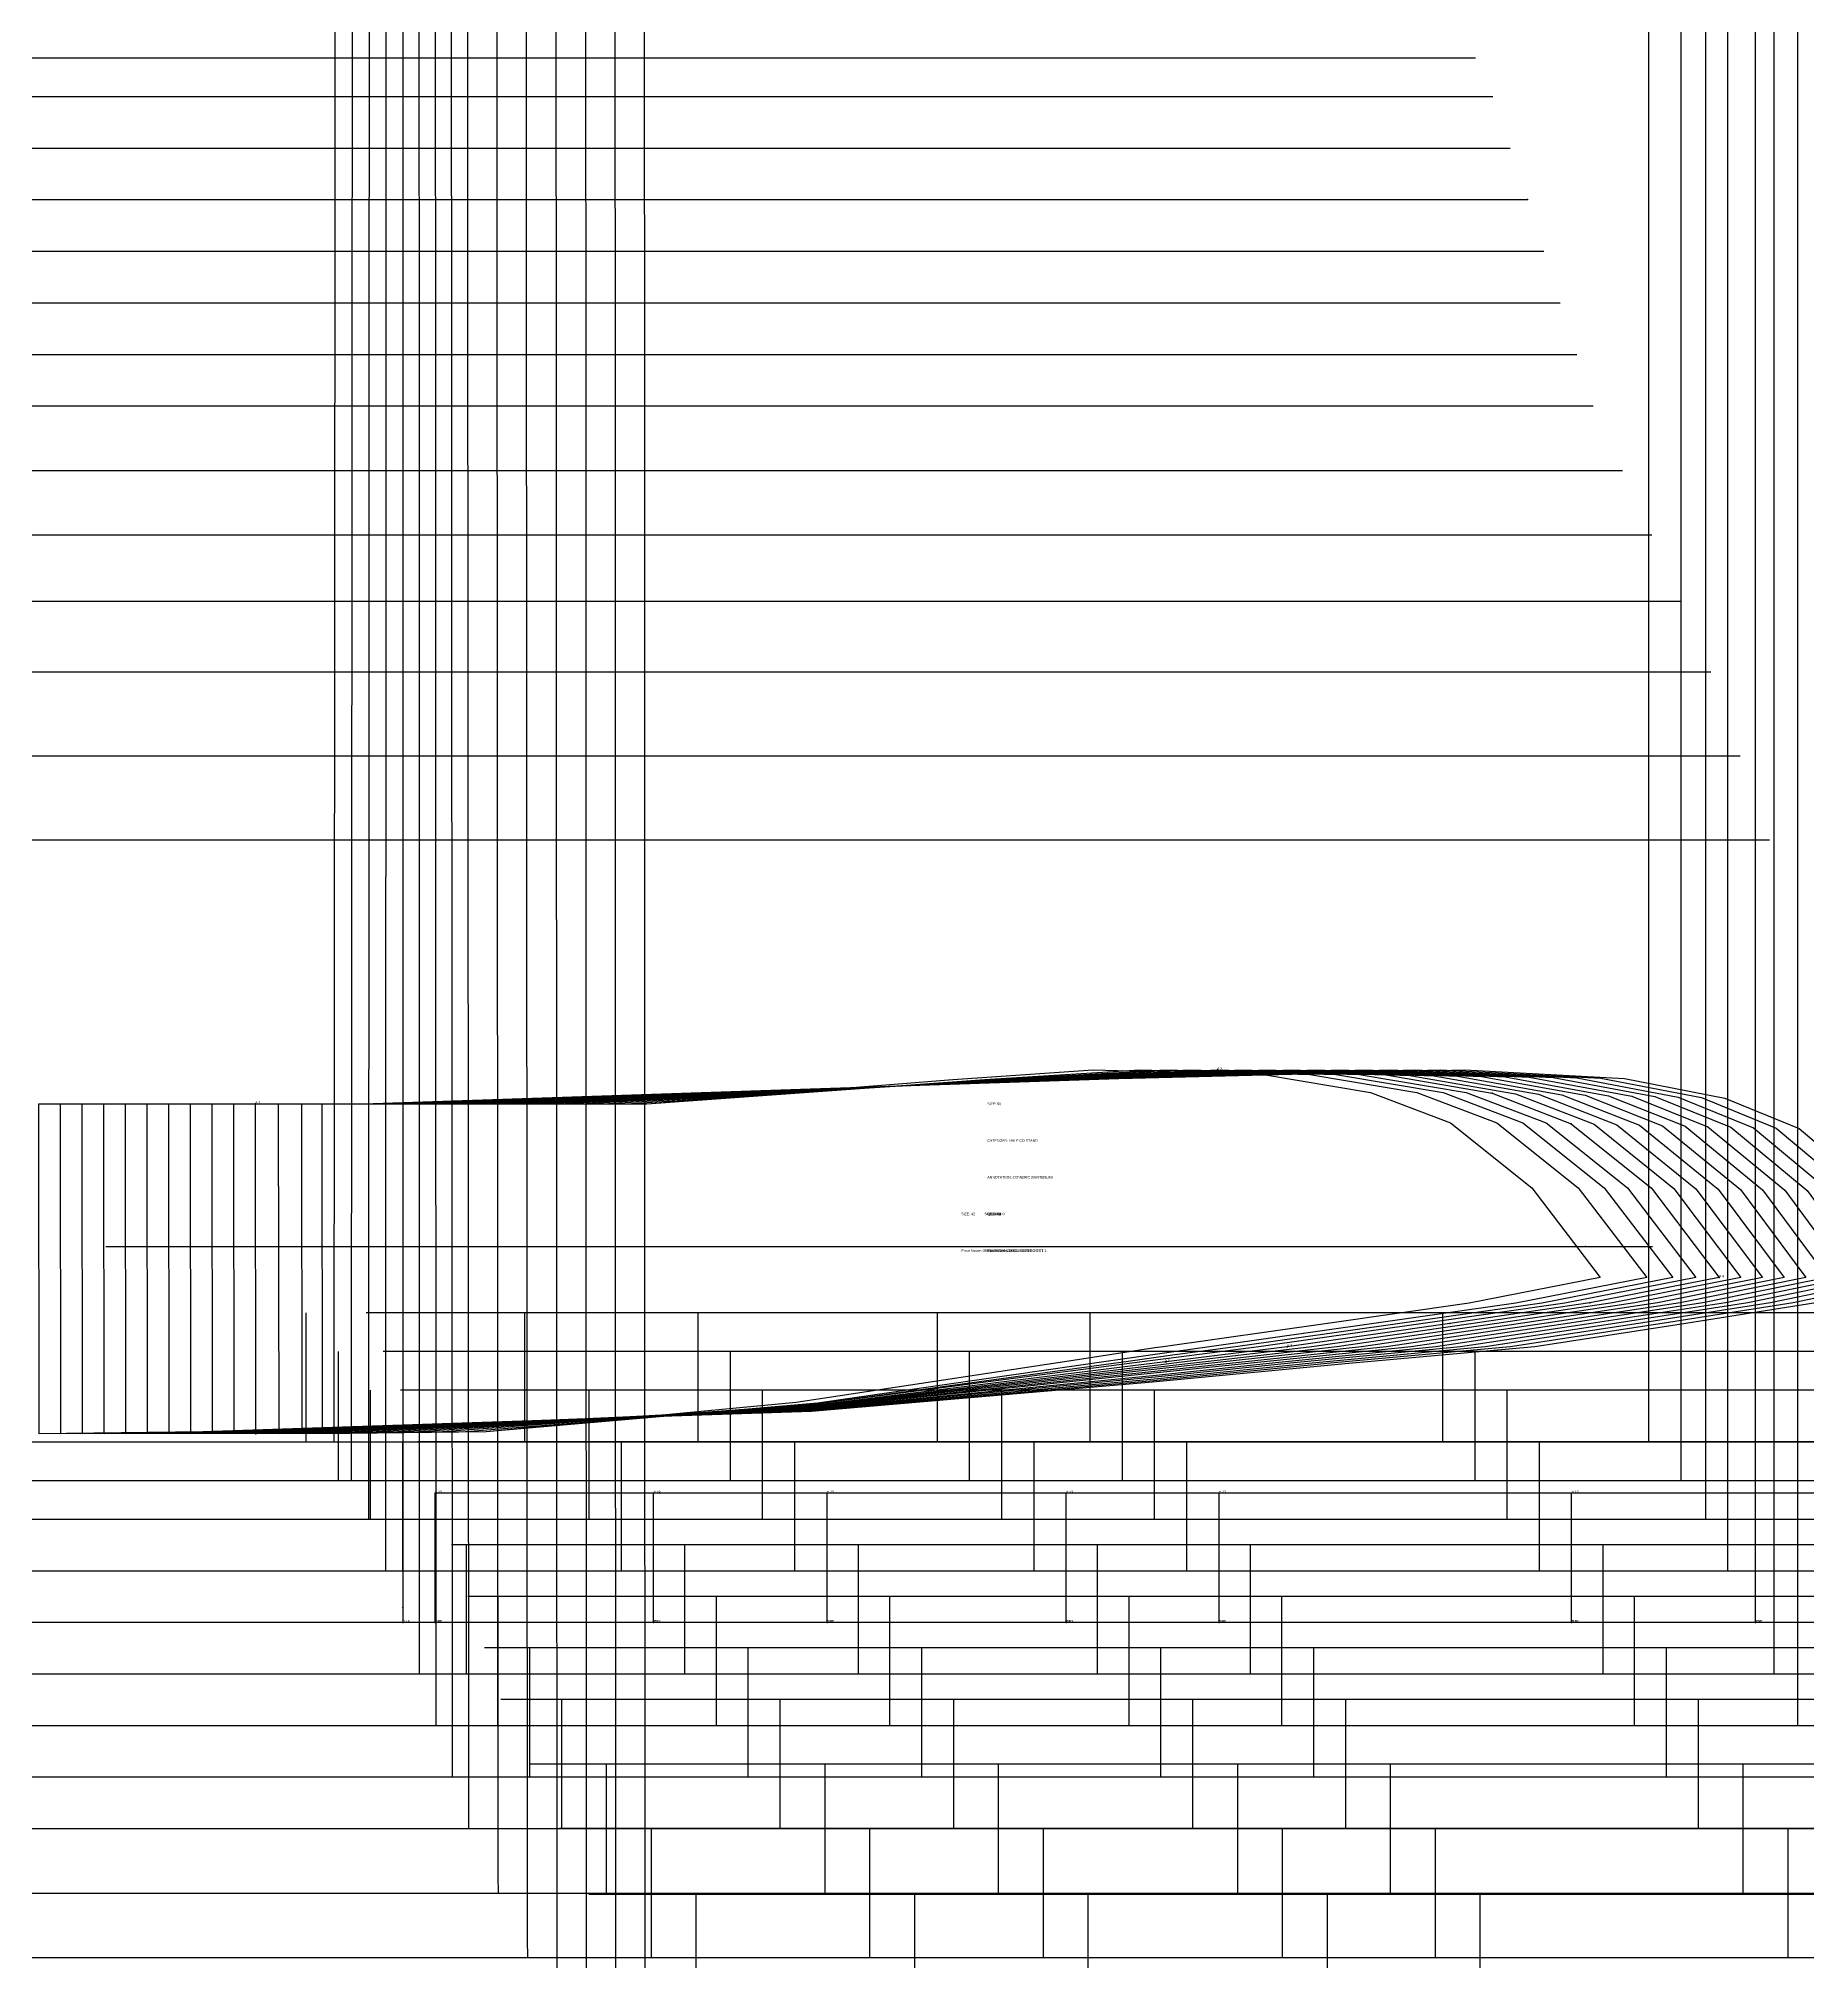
# Model space of a CAD drawing. Extents: x -839 to 1721, y -537 to 682.
# Drawn here: x 1270.1 to 1441.6, y 165.3 to 351.7 of the extents above; entities that cross this region are included whole.
import ezdxf

# ---------------------------------------------------------------- set-up
doc = ezdxf.new("R2010")
doc.units = 0

# ---------------------------------------------------------------- blocks, each defined once
blk = doc.blocks.new('GMG1016S19-FR_42')
at = {"layer": '1'}
blk.add_lwpolyline([(1499.1309, 215.6359), (882.2487, 215.6359)], dxfattribs=at)
at = {"layer": '6'}
blk.add_line((1499.1309, 215.6359), (882.2487, 215.6359), dxfattribs=at)
at = {"layer": '8'}
for p, q in [((1426.2685, 215.6359), (1426.2685, 396.2604)), ((1296.0985, 215.6359), (1296.0985, 228.1733)), ((1504.9323, 228.1733), (1301.8999, 228.1733)), ((1507.2894, 228.1733), (1317.2847, 228.1733)), ((1317.2847, 215.6359), (1317.2847, 228.1733)), ((1334.0995, 215.6359), (1334.0995, 228.1733)), ((1357.2872, 215.6359), (1357.2872, 228.1733)), ((1372.0979, 215.6359), (1372.0979, 228.1733)), ((1406.2838, 215.6359), (1406.2838, 228.1733))]:
    blk.add_line(p, q, dxfattribs=at)
blk.add_lwpolyline([(1298.984, 455.6608), (1298.7833, 216.9033), (1298.7833, 215.6359)], dxfattribs=at)
blk = doc.blocks.new('GMG1016S19-FR_44')
at = {"layer": '1'}
blk.add_lwpolyline([(1502.2526, 211.8843), (876.5286, 211.8843)], dxfattribs=at)
at = {"layer": '5'}
blk.add_line((1046.0635, 349.8266), (1409.4613, 349.8266), dxfattribs=at)
at = {"layer": '6'}
blk.add_line((1502.2526, 211.8843), (876.5286, 211.8843), dxfattribs=at)
at = {"layer": '7'}
blk.add_line((1046.0635, 349.8266), (1409.4613, 349.8266), dxfattribs=at)
at = {"layer": '8'}
for p, q in [((1429.3851, 211.8843), (1429.3851, 397.0122)), ((1299.2202, 211.8843), (1299.2202, 224.4218)), ((1506.6036, 224.4218), (1303.5712, 224.4218)), ((1510.411, 224.4218), (1320.4064, 224.4218)), ((1320.4064, 211.8843), (1320.4064, 224.4218)), ((1337.2212, 211.8843), (1337.2212, 224.4218)), ((1360.4088, 211.8843), (1360.4088, 224.4218)), ((1375.2196, 211.8843), (1375.2196, 224.4218)), ((1409.4054, 211.8843), (1409.4054, 224.4218))]:
    blk.add_line(p, q, dxfattribs=at)
blk.add_lwpolyline([(1300.6071, 459.4124), (1300.4546, 213.1899), (1300.4546, 211.8843)], dxfattribs=at)
blk = doc.blocks.new('GMG1016S19-FR_46')
at = {"layer": '1'}
blk.add_lwpolyline([(1505.3742, 208.1353), (870.8111, 208.1353)], dxfattribs=at)
at = {"layer": '5'}
blk.add_line((1047.7348, 346.075), (1411.1326, 346.075), dxfattribs=at)
at = {"layer": '6'}
blk.add_line((1505.3742, 208.1353), (870.8111, 208.1353), dxfattribs=at)
at = {"layer": '7'}
blk.add_line((1047.7348, 346.075), (1411.1326, 346.075), dxfattribs=at)
at = {"layer": '8'}
for p, q in [((1431.7701, 208.1353), (1431.7701, 397.7615)), ((1302.3419, 208.1353), (1302.3419, 220.6727)), ((1508.2749, 220.6727), (1305.2425, 220.6727)), ((1513.5327, 220.6727), (1323.528, 220.6727)), ((1323.528, 208.1353), (1323.528, 220.6727)), ((1340.3428, 208.1353), (1340.3428, 220.6727)), ((1363.5305, 208.1353), (1363.5305, 220.6727)), ((1378.3412, 208.1353), (1378.3412, 220.6727)), ((1412.5271, 208.1353), (1412.5271, 220.6727))]:
    blk.add_line(p, q, dxfattribs=at)
blk.add_lwpolyline([(1302.2276, 463.1614), (1302.126, 209.4815), (1302.126, 208.1353)], dxfattribs=at)
blk = doc.blocks.new('GMG1016S19-FR_48')
at = {"layer": '1'}
blk.add_lwpolyline([(1508.4984, 203.134), (865.091, 203.134)], dxfattribs=at)
at = {"layer": '5'}
blk.add_line((1049.4087, 341.0763), (1412.8065, 341.0763), dxfattribs=at)
at = {"layer": '6'}
blk.add_line((1508.4984, 203.134), (865.091, 203.134), dxfattribs=at)
at = {"layer": '7'}
blk.add_line((1049.4087, 341.0763), (1412.8065, 341.0763), dxfattribs=at)
at = {"layer": '8'}
for p, q in [((1433.924, 203.134), (1433.924, 397.2637)), ((1305.4661, 203.134), (1305.4661, 215.6714)), ((1509.9488, 215.6714), (1306.9164, 215.6714)), ((1516.6569, 215.6714), (1326.6522, 215.6714)), ((1326.6522, 203.134), (1326.6522, 215.6714)), ((1343.467, 203.134), (1343.467, 215.6714)), ((1366.6547, 203.134), (1366.6547, 215.6714)), ((1381.4654, 203.134), (1381.4654, 215.6714)), ((1415.6513, 203.134), (1415.6513, 215.6714))]:
    blk.add_line(p, q, dxfattribs=at)
blk.add_lwpolyline([(1303.8506, 468.1627), (1303.7998, 204.5335), (1303.7998, 203.134)], dxfattribs=at)
blk = doc.blocks.new('GMG1016S19-FR_50')
at = {"layer": '1'}
blk.add_lwpolyline([(1511.6201, 198.1353), (859.376, 198.1353)], dxfattribs=at)
at = {"layer": '2'}
for p in [(1414.4778, 336.0751), (1308.5877, 210.6727), (1308.5877, 210.6727), (1329.7739, 210.6727), (1329.7739, 210.6727), (1346.5887, 210.6727), (1369.7763, 210.6727), (1384.5871, 210.6727), (1418.7729, 210.6727), (1305.4712, 198.1353), (1308.5877, 198.1353), (1329.7739, 198.1353), (1346.5887, 198.1353), (1369.7763, 198.1353), (1384.5871, 198.1353), (1418.7729, 198.1353), (1436.5936, 198.1353)]:
    blk.add_point(p, dxfattribs=at)
at = {"layer": '3'}
blk.add_point((1305.4712, 199.5882), dxfattribs=at)
at = {"layer": '5'}
blk.add_line((1051.08, 336.0751), (1414.4778, 336.0751), dxfattribs=at)
at = {"layer": '6'}
blk.add_line((1511.6201, 198.1353), (859.376, 198.1353), dxfattribs=at)
at = {"layer": '7'}
blk.add_line((1051.08, 336.0751), (1414.4778, 336.0751), dxfattribs=at)
at = {"layer": '8'}
for p, q in [((1436.5936, 198.1353), (1436.5936, 396.7633)), ((1511.6201, 210.6727), (1308.5877, 210.6727)), ((1308.5877, 198.1353), (1308.5877, 210.6727)), ((1519.7786, 210.6727), (1329.7739, 210.6727)), ((1329.7739, 198.1353), (1329.7739, 210.6727)), ((1346.5887, 198.1353), (1346.5887, 210.6727)), ((1369.7763, 198.1353), (1369.7763, 210.6727)), ((1384.5871, 198.1353), (1384.5871, 210.6727)), ((1418.7729, 198.1353), (1418.7729, 210.6727))]:
    blk.add_line(p, q, dxfattribs=at)
blk.add_lwpolyline([(1305.4712, 473.1614), (1305.4712, 199.5882), (1305.4712, 198.1353)], dxfattribs=at)
at = {"layer": '2'}
for s, p in [('# 13', (1308.5877, 210.6727)), ('# 19', (1329.7739, 210.6727)), ('# 13', (1329.7739, 210.6727)), ('# 13', (1346.5887, 210.6727)), ('# 13', (1369.7763, 210.6727)), ('# 13', (1384.5871, 210.6727)), ('# 13', (1418.7729, 210.6727)), ('# 15', (1305.4712, 198.1353)), ('# 13', (1308.5877, 198.1353)), ('# 13', (1329.7739, 198.1353)), ('# 13', (1346.5887, 198.1353)), ('# 13', (1369.7763, 198.1353)), ('# 13', (1384.5871, 198.1353)), ('# 13', (1418.7729, 198.1353)), ('# 17', (1436.5936, 198.1353))]:
    blk.add_text(s, height=0.25, dxfattribs=at).set_placement(p)
at = {"layer": '8'}
for p in [(1308.5877, 198.1353), (1329.7739, 198.1353), (1346.5887, 198.1353), (1369.7763, 198.1353), (1384.5871, 198.1353), (1418.7729, 198.1353), (1436.5936, 198.1353)]:
    blk.add_text('NM', height=0.25, dxfattribs=at).set_placement(p)
blk = doc.blocks.new('GMG1016S19-FR_52')
at = {"layer": '1'}
blk.add_lwpolyline([(1514.6655, 193.1366), (853.5797, 193.1366)], dxfattribs=at)
at = {"layer": '5'}
blk.add_line((1052.6751, 331.0763), (1416.0729, 331.0763), dxfattribs=at)
at = {"layer": '6'}
blk.add_line((1514.6655, 193.1366), (853.5797, 193.1366), dxfattribs=at)
at = {"layer": '7'}
blk.add_line((1052.6751, 331.0763), (1416.0729, 331.0763), dxfattribs=at)
at = {"layer": '8'}
for p, q in [((1438.4046, 193.1366), (1438.4046, 396.7658)), ((1513.2152, 205.6715), (1310.1828, 205.6715)), ((1311.6332, 193.1366), (1311.6332, 205.6715)), ((1522.824, 205.6715), (1332.8193, 205.6715)), ((1332.8193, 193.1366), (1332.8193, 205.6715)), ((1349.6341, 193.1366), (1349.6341, 205.6715)), ((1372.8218, 193.1366), (1372.8218, 205.6715)), ((1387.6325, 193.1366), (1387.6325, 205.6715)), ((1421.8184, 193.1366), (1421.8184, 205.6715))]:
    blk.add_line(p, q, dxfattribs=at)
blk.add_lwpolyline([(1307.0155, 478.1627), (1307.0637, 194.6403), (1307.0663, 193.1366)], dxfattribs=at)
blk = doc.blocks.new('GMG1016S19-FR_54')
at = {"layer": '1'}
blk.add_lwpolyline([(1517.711, 188.1353), (847.7835, 188.1353)], dxfattribs=at)
at = {"layer": '5'}
blk.add_line((1054.2702, 326.0751), (1417.668, 326.0751), dxfattribs=at)
at = {"layer": '6'}
blk.add_line((1517.711, 188.1353), (847.7835, 188.1353), dxfattribs=at)
at = {"layer": '7'}
blk.add_line((1054.2702, 326.0751), (1417.668, 326.0751), dxfattribs=at)
at = {"layer": '8'}
for p, q in [((1440.6931, 188.1353), (1440.6931, 396.7658)), ((1514.8103, 200.6728), (1311.778, 200.6728)), ((1314.6787, 188.1353), (1314.6787, 200.6728)), ((1525.8695, 200.6728), (1335.8648, 200.6728)), ((1335.8648, 188.1353), (1335.8648, 200.6728)), ((1352.6796, 188.1353), (1352.6796, 200.6728)), ((1375.8673, 188.1353), (1375.8673, 200.6728)), ((1390.678, 188.1353), (1390.678, 200.6728)), ((1424.8639, 188.1353), (1424.8639, 200.6728))]:
    blk.add_line(p, q, dxfattribs=at)
blk.add_lwpolyline([(1308.5598, 483.1614), (1308.6589, 189.6923), (1308.6614, 188.1353)], dxfattribs=at)
blk = doc.blocks.new('GMG1016S19-FR_56')
at = {"layer": '1'}
blk.add_lwpolyline([(1520.8047, 183.1366), (841.9872, 183.1366)], dxfattribs=at)
at = {"layer": '5'}
blk.add_line((1055.8628, 321.0764), (1419.2606, 321.0764), dxfattribs=at)
at = {"layer": '6'}
blk.add_line((1520.8047, 183.1366), (841.9872, 183.1366), dxfattribs=at)
at = {"layer": '7'}
blk.add_line((1055.8628, 321.0764), (1419.2606, 321.0764), dxfattribs=at)
at = {"layer": '8'}
for p, q in [((1516.4029, 195.674), (1313.3706, 195.674)), ((1317.7724, 183.1366), (1317.7724, 195.674)), ((1528.9632, 195.674), (1337.4066, 195.674)), ((1338.9585, 183.1366), (1338.9585, 195.674)), ((1355.7733, 183.1366), (1355.7733, 195.674)), ((1378.961, 183.1366), (1378.961, 195.674)), ((1393.7717, 183.1366), (1393.7717, 195.674)), ((1427.9576, 183.1366), (1427.9576, 195.674))]:
    blk.add_line(p, q, dxfattribs=at)
blk.add_lwpolyline([(1310.1016, 488.1626), (1310.2514, 184.747), (1310.254, 183.1366)], dxfattribs=at)
blk = doc.blocks.new('GMG1016S19-FR_58')
at = {"layer": '1'}
blk.add_lwpolyline([(1523.901, 178.1353), (836.1909, 178.1353)], dxfattribs=at)
at = {"layer": '5'}
blk.add_line((1057.4579, 316.0751), (1420.8557, 316.0751), dxfattribs=at)
at = {"layer": '6'}
blk.add_line((1523.901, 178.1353), (836.1909, 178.1353), dxfattribs=at)
at = {"layer": '7'}
blk.add_line((1057.4579, 316.0751), (1420.8557, 316.0751), dxfattribs=at)
at = {"layer": '8'}
for p, q in [((1517.998, 190.6728), (1314.9657, 190.6728)), ((1320.8686, 178.1353), (1320.8686, 190.6728)), ((1532.0595, 190.6728), (1338.9509, 190.6728)), ((1342.0548, 178.1353), (1342.0548, 190.6728)), ((1358.8696, 178.1353), (1358.8696, 190.6728)), ((1382.0572, 178.1353), (1382.0572, 190.6728)), ((1396.868, 178.1353), (1396.868, 190.6728)), ((1431.0538, 178.1353), (1431.0538, 190.6728))]:
    blk.add_line(p, q, dxfattribs=at)
blk.add_lwpolyline([(1311.6459, 493.1614), (1311.8466, 179.799), (1311.8491, 178.1353)], dxfattribs=at)
blk = doc.blocks.new('GMG1016S19-FR_60')
at = {"layer": '1'}
blk.add_lwpolyline([(1528.2469, 171.8844), (829.1475, 171.8844)], dxfattribs=at)
at = {"layer": '5'}
blk.add_line((1060.3027, 309.8242), (1423.7005, 309.8242), dxfattribs=at)
at = {"layer": '6'}
blk.add_line((1528.2469, 171.8844), (829.1475, 171.8844), dxfattribs=at)
at = {"layer": '7'}
blk.add_line((1060.3027, 309.8242), (1423.7005, 309.8242), dxfattribs=at)
at = {"layer": '8'}
for p, q in [((1520.8428, 184.4218), (1317.8105, 184.4218)), ((1325.2146, 171.8844), (1325.2146, 184.4218)), ((1536.4054, 184.4218), (1341.7957, 184.4218)), ((1346.4007, 171.8844), (1346.4007, 184.4218)), ((1363.2155, 171.8844), (1363.2155, 184.4218)), ((1386.4032, 171.8844), (1386.4032, 184.4218)), ((1401.2139, 171.8844), (1401.2139, 184.4218)), ((1435.3998, 171.8844), (1435.3998, 184.4218))]:
    blk.add_line(p, q, dxfattribs=at)
blk.add_lwpolyline([(1314.4881, 499.4123), (1314.6914, 173.6141), (1314.6939, 171.8844)], dxfattribs=at)
blk = doc.blocks.new('GMG1016S19-FR_62')
at = {"layer": '1'}
blk.add_lwpolyline([(1532.5929, 165.636), (822.1015, 165.636)], dxfattribs=at)
at = {"layer": '5'}
blk.add_line((1063.1475, 303.5758), (1426.5453, 303.5758), dxfattribs=at)
at = {"layer": '6'}
blk.add_line((1532.5929, 165.636), (822.1015, 165.636), dxfattribs=at)
at = {"layer": '7'}
blk.add_line((1063.1475, 303.5758), (1426.5453, 303.5758), dxfattribs=at)
at = {"layer": '8'}
for p, q in [((1523.6876, 178.1734), (1320.6553, 178.1734)), ((1329.5605, 165.636), (1329.5605, 178.1734)), ((1540.7514, 178.1734), (1344.6405, 178.1734)), ((1350.7467, 165.636), (1350.7467, 178.1734)), ((1367.5614, 165.636), (1367.5614, 178.1734)), ((1390.7491, 165.636), (1390.7491, 178.1734)), ((1405.5599, 165.636), (1405.5599, 178.1734)), ((1439.7457, 165.636), (1439.7457, 178.1734))]:
    blk.add_line(p, q, dxfattribs=at)
blk.add_lwpolyline([(1317.3355, 505.6607), (1317.5361, 167.4318), (1317.5387, 165.636)], dxfattribs=at)
blk = doc.blocks.new('GMG1016S19-FR_64')
at = {"layer": '5'}
blk.add_line((1065.9974, 297.1674), (1429.3952, 297.1674), dxfattribs=at)
at = {"layer": '7'}
blk.add_line((1065.9974, 297.1674), (1429.3952, 297.1674), dxfattribs=at)
at = {"layer": '8'}
for p, q in [((1526.5375, 171.765), (1323.5052, 171.765)), ((1333.9115, 159.2276), (1333.9115, 171.765)), ((1545.1024, 171.765), (1347.5412, 171.765)), ((1355.0977, 159.2276), (1355.0977, 171.765)), ((1371.9125, 159.2276), (1371.9125, 171.765)), ((1395.1001, 159.2276), (1395.1001, 171.765)), ((1409.9109, 159.2276), (1409.9109, 171.765))]:
    blk.add_line(p, q, dxfattribs=at)
blk.add_lwpolyline([(1320.2362, 511.7516), (1320.386, 161.0894), (1320.3886, 159.2276)], dxfattribs=at)
blk = doc.blocks.new('GMG1016S19-FR_66')
at = {"layer": '5'}
blk.add_line((1068.8498, 290.317), (1432.2476, 290.317), dxfattribs=at)
at = {"layer": '7'}
blk.add_line((1068.8498, 290.317), (1432.2476, 290.317), dxfattribs=at)
at = {"layer": '8'}
blk.add_lwpolyline([(1323.1394, 517.4006), (1323.2385, 154.305), (1323.241, 152.3772)], dxfattribs=at)
blk = doc.blocks.new('GMG1016S19-FR_68')
at = {"layer": '5'}
blk.add_line((1071.6997, 282.1661), (1435.0975, 282.1661), dxfattribs=at)
at = {"layer": '7'}
blk.add_line((1071.6997, 282.1661), (1435.0975, 282.1661), dxfattribs=at)
at = {"layer": '8'}
blk.add_lwpolyline([(1325.9893, 524.251), (1326.0883, 146.2329), (1326.0909, 144.2263)], dxfattribs=at)
blk = doc.blocks.new('GMG1016S19-FR_70')
at = {"layer": '5'}
blk.add_line((1074.5521, 274.0178), (1437.9499, 274.0178), dxfattribs=at)
at = {"layer": '7'}
blk.add_line((1074.5521, 274.0178), (1437.9499, 274.0178), dxfattribs=at)
at = {"layer": '8'}
blk.add_lwpolyline([(1328.8417, 531.1039), (1328.9408, 138.1634), (1328.9433, 136.078)], dxfattribs=at)
blk = doc.blocks.new('GMG1016S19-CO ST 1_42')
at = {"layer": '1'}
for points in [[(1297.653, 248.4324), (1329.1211, 248.4349), (1358.7959, 250.7717), (1372.4027, 251.7217), (1388.8924, 251.2721), (1399.2759, 249.5195), (1407.028, 246.568), (1414.8994, 240.2917), (1421.5441, 231.5744)], [(1297.6911, 216.4233), (1297.653, 248.4324)], [(1421.5441, 231.5744), (1408.8492, 229.108), (1395.1052, 227.1167), (1379.1718, 224.879), (1378.3514, 224.7545), (1370.0176, 223.487), (1343.5966, 219.4815), (1313.5509, 216.624), (1297.6911, 216.4233)]]:
    blk.add_lwpolyline(points, dxfattribs=at)
at = {"layer": '5'}
blk.add_line((1304.1503, 234.5818), (1426.5936, 234.5818), dxfattribs=at)
at = {"layer": '6'}
blk.add_line((1297.6911, 216.4233), (1297.653, 248.4324), dxfattribs=at)
at = {"layer": '7'}
blk.add_line((1304.1503, 234.5818), (1426.5936, 234.5818), dxfattribs=at)
at = {"layer": '1'}
for s, p in [('SIZE: 42', (1359.5985, 237.6272)), ('Piece Name: GMG1016S19-CO ST 1', (1359.5985, 234.0712))]:
    blk.add_text(s, height=0.25, dxfattribs=at).set_placement(p)
blk = doc.blocks.new('GMG1016S19-CO ST 1_44')
at = {"layer": '1'}
for points in [[(1297.653, 248.4324), (1329.1211, 248.4349), (1361.8846, 250.7793), (1376.9036, 251.7217), (1393.3933, 251.2721), (1403.7768, 249.5195), (1411.5288, 246.568), (1419.4003, 240.2917), (1426.045, 231.5744)], [(1297.6911, 216.4233), (1297.653, 248.4324)], [(1426.045, 231.5744), (1413.35, 229.108), (1399.6061, 227.1167), (1383.6727, 224.879), (1380.2107, 224.3811), (1373.8886, 223.4718), (1345.6489, 219.4154), (1313.5509, 216.624), (1297.6911, 216.4233)]]:
    blk.add_lwpolyline(points, dxfattribs=at)
at = {"layer": '5'}
blk.add_line((1304.1503, 234.5818), (1426.5936, 234.5818), dxfattribs=at)
at = {"layer": '6'}
blk.add_line((1297.6911, 216.4233), (1297.653, 248.4324), dxfattribs=at)
at = {"layer": '7'}
blk.add_line((1304.1503, 234.5818), (1426.5936, 234.5818), dxfattribs=at)
at = {"layer": '1'}
for s, p in [('SIZE: 44', (1361.849, 237.6272)), ('Piece Name: GMG1016S19-CO ST 1', (1361.849, 234.0712))]:
    blk.add_text(s, height=0.25, dxfattribs=at).set_placement(p)
blk = doc.blocks.new('GMG1016S19-CO ST 1_46')
at = {"layer": '1'}
for points in [[(1295.6769, 248.4324), (1327.145, 248.4349), (1362.9945, 250.7869), (1379.4283, 251.7217), (1395.918, 251.2721), (1406.3015, 249.5195), (1414.0536, 246.568), (1421.9251, 240.2917), (1428.5697, 231.5744)], [(1295.715, 216.4233), (1295.6769, 248.4324)], [(1428.5697, 231.5744), (1415.8748, 229.108), (1402.1309, 227.1167), (1386.1974, 224.879), (1380.0837, 224.0433), (1375.7834, 223.454), (1345.7251, 219.3519), (1311.5748, 216.624), (1295.715, 216.4233)]]:
    blk.add_lwpolyline(points, dxfattribs=at)
at = {"layer": '5'}
blk.add_line((1302.1742, 234.5818), (1424.6175, 234.5818), dxfattribs=at)
at = {"layer": '6'}
blk.add_line((1295.715, 216.4233), (1295.6769, 248.4324), dxfattribs=at)
at = {"layer": '7'}
blk.add_line((1302.1742, 234.5818), (1424.6175, 234.5818), dxfattribs=at)
at = {"layer": '1'}
for s, p in [('SIZE: 46', (1362.1233, 237.6272)), ('Piece Name: GMG1016S19-CO ST 1', (1362.1233, 234.0712))]:
    blk.add_text(s, height=0.25, dxfattribs=at).set_placement(p)
blk = doc.blocks.new('GMG1016S19-CO ST 1_48')
at = {"layer": '1'}
for points in [[(1293.4265, 248.4324), (1324.8945, 248.4349), (1363.8302, 250.7971), (1381.6788, 251.7217), (1398.1684, 251.2721), (1408.552, 249.5195), (1416.3041, 246.568), (1424.1755, 240.2917), (1430.8202, 231.5744)], [(1293.4646, 216.4233), (1293.4265, 248.4324)], [(1430.8202, 231.5744), (1418.1252, 229.108), (1404.3813, 227.1167), (1388.4479, 224.879), (1379.6747, 223.736), (1377.4039, 223.4388), (1345.5269, 219.2935), (1309.3243, 216.624), (1293.4646, 216.4233)]]:
    blk.add_lwpolyline(points, dxfattribs=at)
at = {"layer": '5'}
blk.add_line((1299.9238, 234.5818), (1422.367, 234.5818), dxfattribs=at)
at = {"layer": '6'}
blk.add_line((1293.4646, 216.4233), (1293.4265, 248.4324), dxfattribs=at)
at = {"layer": '7'}
blk.add_line((1299.9238, 234.5818), (1422.367, 234.5818), dxfattribs=at)
at = {"layer": '1'}
for s, p in [('SIZE: 48', (1362.1233, 237.6272)), ('Piece Name: GMG1016S19-CO ST 1', (1362.1233, 234.0712))]:
    blk.add_text(s, height=0.25, dxfattribs=at).set_placement(p)
blk = doc.blocks.new('GMG1016S19-CO ST 1_50')
at = {"layer": '1'}
for points in [[(1291.176, 248.4324), (1322.6441, 248.4349), (1365.0113, 250.8098), (1384.4296, 251.7217), (1400.7745, 251.2188), (1411.0615, 249.4458), (1418.7348, 246.4918), (1426.5174, 240.2434), (1433.0706, 231.5744)], [(1291.2141, 216.4233), (1291.176, 248.4324)], [(1433.0706, 231.5744), (1420.5281, 229.1182), (1406.9467, 227.1218), (1391.1987, 224.879), (1379.4563, 223.4235), (1379.3648, 223.4108), (1345.56, 219.2224), (1307.0739, 216.624), (1291.2141, 216.4233)]]:
    blk.add_lwpolyline(points, dxfattribs=at)
at = {"layer": '2'}
for p in [(1291.176, 248.4324), (1297.6734, 234.5818), (1420.1166, 234.5818), (1433.0706, 231.5744), (1433.0706, 231.5744), (1291.2141, 216.4233), (1291.2141, 216.4233)]:
    blk.add_point(p, dxfattribs=at)
at = {"layer": '3'}
for p in [(1384.4296, 251.7217), (1365.0113, 250.8098), (1400.7745, 251.2188), (1322.6441, 248.4349), (1411.0615, 249.4458), (1418.7348, 246.4918), (1426.5174, 240.2434), (1420.5281, 229.1182), (1406.9467, 227.1218), (1391.1987, 224.879), (1379.3648, 223.4108), (1379.4563, 223.4235), (1345.56, 219.2224), (1307.0739, 216.624)]:
    blk.add_point(p, dxfattribs=at)
at = {"layer": '4'}
for p in [(1291.176, 248.4324, -3.998), (1379.3648, 223.4108, -3.998), (1291.2141, 216.4233, -3.998), (1291.2141, 216.4233, -3.998)]:
    blk.add_point(p, dxfattribs=at)
at = {"layer": '5'}
blk.add_line((1297.6734, 234.5818), (1420.1166, 234.5818), dxfattribs=at)
at = {"layer": '6'}
blk.add_line((1291.2141, 216.4233), (1291.176, 248.4324), dxfattribs=at)
at = {"layer": '7'}
blk.add_line((1297.6734, 234.5818), (1420.1166, 234.5818), dxfattribs=at)
at = {"layer": '1'}
for s, p in [('SIZE: 50', (1362.1233, 248.2952)), ('CATEGORY: HALF CO STAND', (1362.1233, 244.7392)), ('ANNOTATION: 2XFABRIC 2XINTERLINI', (1362.1233, 241.1832)), ('Quantity: 0', (1362.1233, 237.6272)), ('Piece Name: GMG1016S19-CO ST 1', (1362.1233, 234.0712))]:
    blk.add_text(s, height=0.25, dxfattribs=at).set_placement(p)
at = {"layer": '2'}
for s, p in [('# 1', (1291.176, 248.4324)), ('# 4', (1433.0706, 231.5744)), ('# 4', (1433.0706, 231.5744)), ('# 1', (1291.2141, 216.4233)), ('# 1', (1291.2141, 216.4233))]:
    blk.add_text(s, height=0.25, dxfattribs=at).set_placement(p)
at = {"layer": '3'}
for s, p in [('# 3', (1384.4296, 251.7217)), ('# 2', (1322.6441, 248.4349)), ('# 3', (1391.1987, 224.879)), ('# 5', (1379.3648, 223.4108)), ('# 6', (1307.0739, 216.624))]:
    blk.add_text(s, height=0.25, dxfattribs=at).set_placement(p)
blk = doc.blocks.new('GMG1016S19-CO ST 1_52')
at = {"layer": '1'}
for points in [[(1289.0755, 248.4324), (1320.5435, 248.4349), (1365.9968, 250.8149), (1386.8299, 251.7217), (1403.0859, 251.1832), (1413.3145, 249.395), (1420.9421, 246.441), (1428.6713, 240.2079), (1435.1712, 231.5744)], [(1289.1136, 216.4233), (1289.0755, 248.4324)], [(1435.1712, 231.5744), (1422.7176, 229.1207), (1409.2327, 227.1218), (1393.599, 224.879), (1381.2267, 223.4032), (1379.1946, 223.1619), (1345.5117, 219.1589), (1304.9733, 216.624), (1289.1136, 216.4233)]]:
    blk.add_lwpolyline(points, dxfattribs=at)
at = {"layer": '5'}
blk.add_line((1295.5728, 234.5818), (1418.016, 234.5818), dxfattribs=at)
at = {"layer": '6'}
blk.add_line((1289.1136, 216.4233), (1289.0755, 248.4324), dxfattribs=at)
at = {"layer": '7'}
blk.add_line((1295.5728, 234.5818), (1418.016, 234.5818), dxfattribs=at)
at = {"layer": '1'}
for s, p in [('SIZE: 52', (1362.1233, 237.6272)), ('Piece Name: GMG1016S19-CO ST 1', (1362.1233, 234.0712))]:
    blk.add_text(s, height=0.25, dxfattribs=at).set_placement(p)
blk = doc.blocks.new('GMG1016S19-CO ST 1_54')
at = {"layer": '1'}
for points in [[(1286.9749, 248.4324), (1318.4429, 248.4349), (1366.9823, 250.8225), (1389.2302, 251.7217), (1405.3998, 251.1527), (1415.57, 249.3493), (1423.1493, 246.3953), (1430.8252, 240.1774), (1437.2718, 231.5744)], [(1287.013, 216.4233), (1286.9749, 248.4324)], [(1437.2718, 231.5744), (1424.9096, 229.1233), (1411.5212, 227.1243), (1395.9993, 224.879), (1382.997, 223.3905), (1379.0194, 222.9333), (1345.4635, 219.0979), (1302.8727, 216.624), (1287.013, 216.4233)]]:
    blk.add_lwpolyline(points, dxfattribs=at)
at = {"layer": '5'}
blk.add_line((1293.4722, 234.5818), (1415.9154, 234.5818), dxfattribs=at)
at = {"layer": '6'}
blk.add_line((1287.013, 216.4233), (1286.9749, 248.4324), dxfattribs=at)
at = {"layer": '7'}
blk.add_line((1293.4722, 234.5818), (1415.9154, 234.5818), dxfattribs=at)
at = {"layer": '1'}
for s, p in [('SIZE: 54', (1362.1233, 237.6272)), ('Piece Name: GMG1016S19-CO ST 1', (1362.1233, 234.0712))]:
    blk.add_text(s, height=0.25, dxfattribs=at).set_placement(p)
blk = doc.blocks.new('GMG1016S19-CO ST 1_56')
at = {"layer": '1'}
for points in [[(1284.8743, 248.4324), (1316.3423, 248.4349), (1367.9679, 250.8327), (1391.6305, 251.7217), (1407.7138, 251.1197), (1417.8255, 249.3036), (1425.3592, 246.347), (1432.9791, 240.1469), (1439.3723, 231.5744)], [(1284.9124, 216.4233), (1284.8743, 248.4324)], [(1439.3723, 231.5744), (1427.0991, 229.1258), (1413.8098, 227.1268), (1398.3996, 224.879), (1384.7674, 223.3702), (1378.8416, 222.7174), (1345.4152, 219.0344), (1300.7722, 216.624), (1284.9124, 216.4233)]]:
    blk.add_lwpolyline(points, dxfattribs=at)
at = {"layer": '5'}
blk.add_line((1291.3716, 234.5818), (1413.8149, 234.5818), dxfattribs=at)
at = {"layer": '6'}
blk.add_line((1284.9124, 216.4233), (1284.8743, 248.4324), dxfattribs=at)
at = {"layer": '7'}
blk.add_line((1291.3716, 234.5818), (1413.8149, 234.5818), dxfattribs=at)
at = {"layer": '1'}
for s, p in [('SIZE: 56', (1362.1233, 237.6272)), ('Piece Name: GMG1016S19-CO ST 1', (1362.1233, 234.0712))]:
    blk.add_text(s, height=0.25, dxfattribs=at).set_placement(p)
blk = doc.blocks.new('GMG1016S19-CO ST 1_58')
at = {"layer": '1'}
for points in [[(1282.7737, 248.4324), (1314.2418, 248.4349), (1368.9559, 250.8428), (1394.0308, 251.7217), (1410.0252, 251.0841), (1420.081, 249.2604), (1427.5664, 246.2988), (1435.1331, 240.1139), (1441.4729, 231.5744)], [(1282.8118, 216.4233), (1282.7737, 248.4324)], [(1441.4729, 231.5744), (1429.2911, 229.1284), (1416.0958, 227.1294), (1400.7999, 224.879), (1386.5378, 223.3575), (1378.6613, 222.5168), (1345.3695, 218.9709), (1298.6716, 216.624), (1282.8118, 216.4233)]]:
    blk.add_lwpolyline(points, dxfattribs=at)
at = {"layer": '5'}
blk.add_line((1289.271, 234.5818), (1411.7143, 234.5818), dxfattribs=at)
at = {"layer": '6'}
blk.add_line((1282.8118, 216.4233), (1282.7737, 248.4324), dxfattribs=at)
at = {"layer": '7'}
blk.add_line((1289.271, 234.5818), (1411.7143, 234.5818), dxfattribs=at)
at = {"layer": '1'}
for s, p in [('SIZE: 58', (1362.1233, 237.6272)), ('Piece Name: GMG1016S19-CO ST 1', (1362.1233, 234.0712))]:
    blk.add_text(s, height=0.25, dxfattribs=at).set_placement(p)
blk = doc.blocks.new('GMG1016S19-CO ST 1_60')
at = {"layer": '1'}
for points in [[(1280.6731, 248.4324), (1312.1412, 248.4349), (1369.9414, 250.853), (1396.4311, 251.7217), (1412.3391, 251.0511), (1422.3366, 249.2122), (1429.7762, 246.2531), (1437.287, 240.0859), (1443.5735, 231.5744)], [(1280.7112, 216.4233), (1280.6731, 248.4324)], [(1443.5735, 231.5744), (1431.4806, 229.1309), (1418.3843, 227.1294), (1403.2002, 224.879), (1388.3082, 223.3397), (1378.5774, 222.339), (1345.3212, 218.91), (1296.571, 216.624), (1280.7112, 216.4233)]]:
    blk.add_lwpolyline(points, dxfattribs=at)
at = {"layer": '5'}
blk.add_line((1287.1705, 234.5818), (1409.6137, 234.5818), dxfattribs=at)
at = {"layer": '6'}
blk.add_line((1280.7112, 216.4233), (1280.6731, 248.4324), dxfattribs=at)
at = {"layer": '7'}
blk.add_line((1287.1705, 234.5818), (1409.6137, 234.5818), dxfattribs=at)
at = {"layer": '1'}
for s, p in [('SIZE: 60', (1362.1233, 237.6272)), ('Piece Name: GMG1016S19-CO ST 1', (1362.1233, 234.0712))]:
    blk.add_text(s, height=0.25, dxfattribs=at).set_placement(p)
blk = doc.blocks.new('GMG1016S19-CO ST 1_62')
at = {"layer": '1'}
for points in [[(1278.5726, 248.4324), (1310.0406, 248.4349), (1370.927, 250.8581), (1398.8314, 251.7217), (1414.653, 251.0181), (1424.5921, 249.1664), (1431.9835, 246.2048), (1439.4409, 240.0529), (1445.6741, 231.5744)], [(1278.6107, 216.4233), (1278.5726, 248.4324)], [(1445.6741, 231.5744), (1433.6726, 229.1335), (1420.6728, 227.1319), (1405.6005, 224.879), (1390.0786, 223.3219), (1378.4987, 222.0849), (1345.273, 218.8465), (1294.4704, 216.624), (1278.6107, 216.4233)]]:
    blk.add_lwpolyline(points, dxfattribs=at)
at = {"layer": '5'}
blk.add_line((1285.0699, 234.5818), (1407.5131, 234.5818), dxfattribs=at)
at = {"layer": '6'}
blk.add_line((1278.6107, 216.4233), (1278.5726, 248.4324), dxfattribs=at)
at = {"layer": '7'}
blk.add_line((1285.0699, 234.5818), (1407.5131, 234.5818), dxfattribs=at)
at = {"layer": '1'}
for s, p in [('SIZE: 62', (1362.1233, 237.6272)), ('Piece Name: GMG1016S19-CO ST 1', (1362.1233, 234.0712))]:
    blk.add_text(s, height=0.25, dxfattribs=at).set_placement(p)
blk = doc.blocks.new('GMG1016S19-CO ST 1_64')
at = {"layer": '1'}
for points in [[(1276.472, 248.4324), (1307.94, 248.4349), (1371.9125, 250.8682), (1401.2317, 251.7217), (1416.967, 250.9851), (1426.8476, 249.1207), (1434.1933, 246.1591), (1441.5948, 240.0199), (1447.7747, 231.5744)], [(1276.5101, 216.4233), (1276.472, 248.4324)], [(1447.7747, 231.5744), (1435.8621, 229.136), (1422.9614, 227.1345), (1408.0008, 224.879), (1391.8489, 223.3067), (1378.4123, 221.9097), (1345.2247, 218.7855), (1292.3698, 216.624), (1276.5101, 216.4233)]]:
    blk.add_lwpolyline(points, dxfattribs=at)
at = {"layer": '5'}
blk.add_line((1282.9693, 234.5818), (1405.4125, 234.5818), dxfattribs=at)
at = {"layer": '6'}
blk.add_line((1276.5101, 216.4233), (1276.472, 248.4324), dxfattribs=at)
at = {"layer": '7'}
blk.add_line((1282.9693, 234.5818), (1405.4125, 234.5818), dxfattribs=at)
at = {"layer": '1'}
for s, p in [('SIZE: 64', (1362.1233, 237.6272)), ('Piece Name: GMG1016S19-CO ST 1', (1362.1233, 234.0712))]:
    blk.add_text(s, height=0.25, dxfattribs=at).set_placement(p)
blk = doc.blocks.new('GMG1016S19-CO ST 1_66')
at = {"layer": '1'}
for points in [[(1274.3714, 248.4324), (1305.8394, 248.4349), (1372.9005, 250.8759), (1403.632, 251.7217), (1419.2784, 250.9521), (1429.1031, 249.0725), (1436.4005, 246.1108), (1443.7488, 239.9894), (1449.8752, 231.5744)], [(1274.4095, 216.4233), (1274.3714, 248.4324)], [(1449.8752, 231.5744), (1438.0541, 229.1385), (1425.2474, 227.137), (1410.4011, 224.879), (1393.6193, 223.2889), (1378.3234, 221.7421), (1345.179, 218.722), (1290.2693, 216.624), (1274.4095, 216.4233)]]:
    blk.add_lwpolyline(points, dxfattribs=at)
at = {"layer": '5'}
blk.add_line((1280.8687, 234.5818), (1403.312, 234.5818), dxfattribs=at)
at = {"layer": '6'}
blk.add_line((1274.4095, 216.4233), (1274.3714, 248.4324), dxfattribs=at)
at = {"layer": '7'}
blk.add_line((1280.8687, 234.5818), (1403.312, 234.5818), dxfattribs=at)
at = {"layer": '1'}
for s, p in [('SIZE: 66', (1362.1233, 237.6272)), ('Piece Name: GMG1016S19-CO ST 1', (1362.1233, 234.0712))]:
    blk.add_text(s, height=0.25, dxfattribs=at).set_placement(p)
blk = doc.blocks.new('GMG1016S19-CO ST 1_68')
at = {"layer": '1'}
for points in [[(1272.2708, 248.4324), (1303.7389, 248.4349), (1373.8861, 250.8886), (1406.0323, 251.7217), (1421.5923, 250.9216), (1431.3586, 249.0293), (1438.6103, 246.0625), (1445.9027, 239.9589), (1451.9758, 231.5744)], [(1272.3089, 216.4233), (1272.2708, 248.4324)], [(1451.9758, 231.5744), (1440.2435, 229.1436), (1427.5359, 227.137), (1412.8014, 224.879), (1395.3897, 223.2762), (1378.2345, 221.5795), (1345.1307, 218.6585), (1288.1687, 216.624), (1272.3089, 216.4233)]]:
    blk.add_lwpolyline(points, dxfattribs=at)
at = {"layer": '5'}
blk.add_line((1278.7681, 234.5818), (1401.2114, 234.5818), dxfattribs=at)
at = {"layer": '6'}
blk.add_line((1272.3089, 216.4233), (1272.2708, 248.4324), dxfattribs=at)
at = {"layer": '7'}
blk.add_line((1278.7681, 234.5818), (1401.2114, 234.5818), dxfattribs=at)
at = {"layer": '1'}
for s, p in [('SIZE: 68', (1362.1233, 237.6272)), ('Piece Name: GMG1016S19-CO ST 1', (1362.1233, 234.0712))]:
    blk.add_text(s, height=0.25, dxfattribs=at).set_placement(p)
blk = doc.blocks.new('GMG1016S19-CO ST 1_70')
at = {"layer": '1'}
for points in [[(1270.1702, 248.4324), (1301.6383, 248.4349), (1374.8716, 250.8936), (1408.4326, 251.7217), (1423.9063, 250.8886), (1433.6142, 248.9836), (1440.8176, 246.0168), (1448.0566, 239.9285), (1454.0764, 231.5744)], [(1270.2083, 216.4233), (1270.1702, 248.4324)], [(1454.0764, 231.5744), (1442.4356, 229.1462), (1429.8245, 227.1396), (1415.2017, 224.879), (1397.1601, 223.2584), (1378.1456, 221.4271), (1345.0825, 218.6001), (1286.0681, 216.624), (1270.2083, 216.4233)]]:
    blk.add_lwpolyline(points, dxfattribs=at)
at = {"layer": '5'}
blk.add_line((1276.6675, 234.5818), (1399.1108, 234.5818), dxfattribs=at)
at = {"layer": '6'}
blk.add_line((1270.2083, 216.4233), (1270.1702, 248.4324), dxfattribs=at)
at = {"layer": '7'}
blk.add_line((1276.6675, 234.5818), (1399.1108, 234.5818), dxfattribs=at)
at = {"layer": '1'}
for s, p in [('SIZE: 70', (1362.1233, 237.6272)), ('Piece Name: GMG1016S19-CO ST 1', (1362.1233, 234.0712))]:
    blk.add_text(s, height=0.25, dxfattribs=at).set_placement(p)

msp = doc.modelspace()

# ---------------------------------------------------------------- block references
at = {"layer": '1'}
for name in ['GMG1016S19-FR_70', 'GMG1016S19-FR_68', 'GMG1016S19-FR_66', 'GMG1016S19-FR_64', 'GMG1016S19-FR_62', 'GMG1016S19-FR_60', 'GMG1016S19-FR_58', 'GMG1016S19-FR_56', 'GMG1016S19-FR_54', 'GMG1016S19-FR_52', 'GMG1016S19-FR_50', 'GMG1016S19-FR_48', 'GMG1016S19-FR_46', 'GMG1016S19-FR_44', 'GMG1016S19-FR_42', 'GMG1016S19-CO ST 1_70', 'GMG1016S19-CO ST 1_68', 'GMG1016S19-CO ST 1_66', 'GMG1016S19-CO ST 1_64', 'GMG1016S19-CO ST 1_62', 'GMG1016S19-CO ST 1_60', 'GMG1016S19-CO ST 1_58', 'GMG1016S19-CO ST 1_56', 'GMG1016S19-CO ST 1_54', 'GMG1016S19-CO ST 1_52', 'GMG1016S19-CO ST 1_50', 'GMG1016S19-CO ST 1_48', 'GMG1016S19-CO ST 1_46', 'GMG1016S19-CO ST 1_42', 'GMG1016S19-CO ST 1_44']:
    msp.add_blockref(name, (0, 0), dxfattribs=at)

doc.saveas('drawing.dxf')
